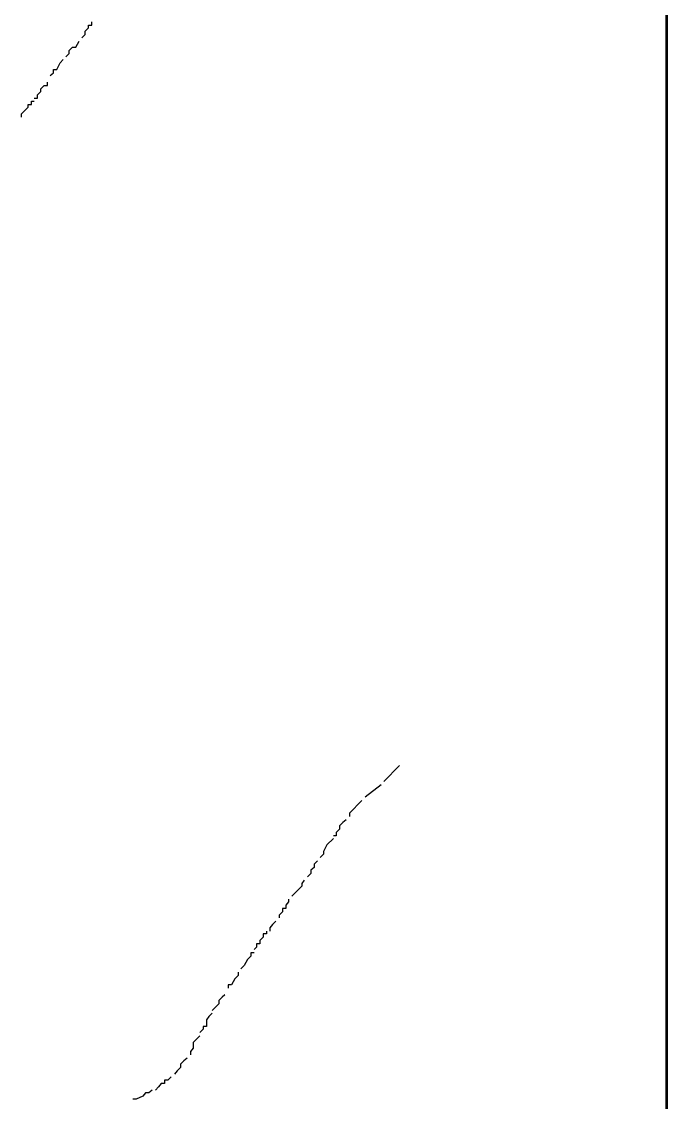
# Model space of a CAD drawing. Header units: millimetres. Extents: x -3588 to 75209, y -3737 to 38254.
# Drawn here: x 19351.1 to 19626, y 34117.5 to 34578.2 of the extents above; entities that cross this region are included whole.
import ezdxf

# ---------------------------------------------------------------- set-up
doc = ezdxf.new("R2010")
doc.units = ezdxf.units.MM
doc.layers.add('P', color=253, linetype='Continuous')

msp = doc.modelspace()

# ---------------------------------------------------------------- linework, layer by layer
at = {"layer": 'P', "const_width": 1.2}
msp.add_lwpolyline([(19626.12, 27357.842), (19626.062, 36428.766)], dxfattribs=at)
at = {"layer": 'P'}
for points in [[(19376.747, 34571.28), (19378.156, 34572.704), (19378.156, 34574.113), (19379.564, 34575.521), (19379.564, 34576.641), (19380.972, 34576.641), (19380.972, 34578.066)], [(19369.962, 34563.102), (19371.386, 34564.51), (19371.386, 34565.919), (19372.794, 34567.327), (19374.203, 34567.327), (19375.611, 34569.872)], [(19363.192, 34555.196), (19364.6, 34556.316), (19364.6, 34557.741), (19366.009, 34557.741), (19367.433, 34560.557), (19368.841, 34561.966)], [(19356.422, 34545.594), (19357.831, 34545.594), (19357.831, 34547.002), (19359.239, 34548.427), (19359.239, 34549.547), (19360.647, 34550.955), (19362.056, 34550.955), (19362.056, 34552.38)], [(19351.061, 34537.416), (19351.061, 34538.824), (19353.878, 34541.641), (19353.878, 34542.777), (19355.286, 34542.777), (19355.286, 34544.186), (19356.422, 34544.186)], [(19512.235, 34261.048), (19505.465, 34254.278)], [(19504.329, 34252.87), (19497.559, 34247.509)], [(19496.151, 34246.084), (19490.79, 34240.723), (19490.79, 34239.315)], [(19489.381, 34237.907), (19487.957, 34236.77), (19486.549, 34235.362), (19486.549, 34233.954), (19485.14, 34232.545), (19485.14, 34231.121), (19484.004, 34231.121)], [(19484.004, 34230.001), (19481.187, 34227.184), (19479.779, 34224.351), (19479.779, 34223.231), (19478.371, 34221.807)], [(19477.234, 34220.399), (19475.826, 34218.99), (19475.826, 34217.582), (19474.418, 34216.446), (19474.418, 34215.037), (19473.01, 34213.629)], [(19471.585, 34212.221), (19470.465, 34210.796), (19470.465, 34209.676), (19469.057, 34208.268), (19467.632, 34206.859), (19466.224, 34205.435)], [(19464.816, 34204.027), (19464.816, 34202.906), (19463.679, 34201.482), (19463.679, 34200.074), (19462.271, 34200.074), (19462.271, 34198.665), (19460.863, 34197.257), (19460.863, 34196.121)], [(19459.454, 34194.713), (19458.046, 34193.304), (19456.91, 34191.896), (19456.91, 34190.472)], [(19455.501, 34190.472), (19455.501, 34189.351), (19454.093, 34189.351), (19454.093, 34187.943), (19452.685, 34186.535), (19452.685, 34185.11), (19451.26, 34185.11), (19451.26, 34183.702), (19450.14, 34182.582)], [(19450.14, 34181.157), (19448.732, 34181.157), (19448.732, 34179.749), (19447.308, 34178.341), (19445.899, 34175.796), (19444.491, 34174.388)], [(19443.355, 34172.98), (19443.355, 34171.571), (19441.946, 34170.147), (19440.538, 34167.618), (19439.13, 34167.618), (19439.13, 34166.21)], [(19437.721, 34163.377), (19436.585, 34162.257), (19435.177, 34160.833), (19435.177, 34159.424), (19433.768, 34158.016), (19432.36, 34156.608)], [(19432.36, 34155.471), (19430.936, 34154.063), (19429.815, 34152.655), (19429.815, 34151.246), (19429.815, 34149.822), (19428.407, 34149.822), (19428.407, 34148.702), (19426.983, 34147.294)], [(19426.983, 34145.885), (19425.575, 34144.461), (19424.166, 34143.053), (19424.166, 34141.932), (19424.166, 34140.508), (19423.03, 34139.1), (19423.03, 34137.691)], [(19421.622, 34136.283), (19420.213, 34135.147), (19418.805, 34133.738), (19418.805, 34132.33), (19417.397, 34130.922), (19416.26, 34129.497)], [(19414.852, 34128.377), (19413.444, 34126.969), (19412.035, 34126.969), (19412.035, 34125.561), (19410.611, 34125.561), (19409.491, 34124.136), (19408.082, 34122.728)], [(19406.658, 34122.728), (19405.25, 34121.608), (19403.841, 34121.608), (19402.705, 34120.183), (19399.889, 34118.775), (19398.48, 34118.775)]]:
    msp.add_lwpolyline(points, dxfattribs=at)

doc.saveas('drawing.dxf')
